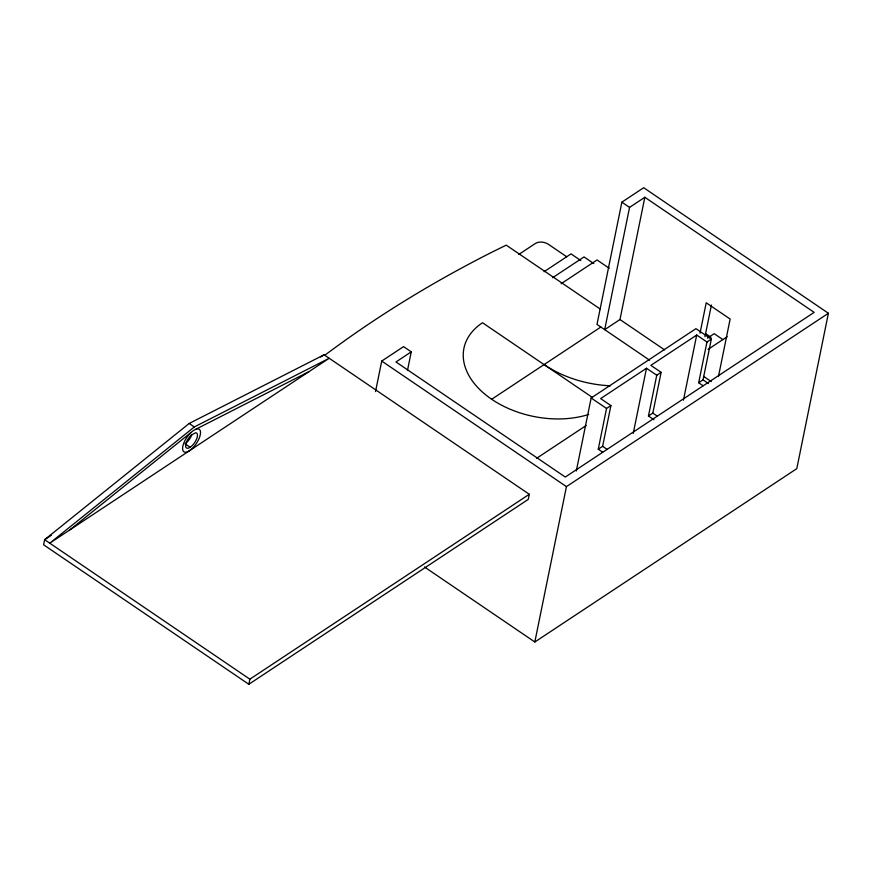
<?xml version="1.0" encoding="UTF-8"?>
<svg xmlns="http://www.w3.org/2000/svg" width="872" height="872" viewBox="0 0 872 872"><rect width="100%" height="100%" fill="white"/><g stroke="black" fill="none" stroke-linecap="round" stroke-linejoin="round"><path stroke-width="1.31" d="M248.825 684.28L249.861 679.19L529.293 494.282L324.068 354.784L189.191 423.465L44.636 539.692L43.6 544.782L248.825 684.28L528.258 499.384L529.293 494.282M375.527 391.572L381.729 361.062L403.562 346.62L411.257 351.852L407.475 370.458M424.457 566.964L534.83 641.988L796.79 468.646L828.4 313.266L643.689 187.72L621.867 202.162L596.993 324.417L649.575 360.169M534.83 641.988L566.44 486.62L828.4 313.266M644.844 197.279L629.562 207.394L604.688 329.649L619.97 319.544L644.844 197.279L814.154 312.372L565.285 477.049L395.975 361.967L411.257 351.852M576.305 470.989L591.151 397.992L695.943 328.657L711.334 339.121L703.039 379.865L698.668 382.754L703.072 385.751M602.65 452.197L598.257 449.211L606.541 408.456L610.912 405.567L600.644 398.591L646.49 368.257L656.758 375.233L648.463 415.988L653.956 419.715M598.257 449.211L602.617 446.322L610.912 405.567M633.246 433.373L646.49 368.257M648.463 415.988L652.834 413.099L661.118 372.344L650.861 365.368L696.706 335.033L706.963 342.009L698.668 382.754M683.452 400.15L696.706 335.033M700.009 333.246L706.211 302.78L730.147 319.054L718.561 376.006M704.968 336.745L711.41 305.047M191.044 432.458L188.984 434.594A13.636 5.646 -55.8 0 0 183.534 451.511A13.636 5.646 -55.8 0 0 196.909 442.66A13.636 5.646 -55.8 0 0 197.715 428.817L196.026 429.155M194.314 426.953L49.769 543.18L329.191 358.272L194.314 426.953L189.191 423.465M69.934 529.827L193.617 430.376L309.026 371.614M51.361 535.234L44.636 539.692L249.861 679.19M320.7 357.008L324.068 354.784M518.807 254.45L535.539 243.375A9.352 6.05 11.5 0 1 548.205 244.171L566.713 256.76M544.073 271.715L571.018 253.883L580.817 260.543M552.597 277.732L584.033 256.924L593.821 263.584M561.11 283.738L597.037 259.965L609.31 268.304M491.688 399.267L600.841 327.033M707.454 338.14L714.19 333.682L722.899 339.6M656.758 375.233L661.118 372.344M706.963 342.009L711.334 339.121M536.531 458.356L586.191 425.492M708.108 349.356L727.193 336.734M621.867 202.162L629.562 207.394M705.535 333.605L710.974 337.3M619.97 319.544L664.551 349.846M703.617 376.399L711.236 381.576M600.034 308.917L506.218 245.141L491.339 252.477A1540.475 996.358 11.5 0 0 324.733 355.307M703.039 379.865L708.533 383.604M652.834 413.099L657.226 416.086M592.219 397.316L482.51 322.749A81.794 52.909 11.5 0 0 483.589 393.076A81.794 52.909 11.5 0 0 588.742 414.407M591.151 397.992L606.541 408.456M602.617 446.322L607.021 449.309M381.729 361.062L566.44 486.62M190.183 447.292L185.049 443.804A9.047 3.75 -55.8 0 0 191.666 435.095M610.4 385.784A88.606 57.312 11.5 0 1 544.073 364.594M191.142 435.237L189.845 436.6A9.047 3.75 -55.8 0 0 186.227 447.816A9.047 3.75 -55.8 0 0 195.11 441.941A9.047 3.75 -55.8 0 0 195.644 432.763L191.142 435.237"/></g></svg>
